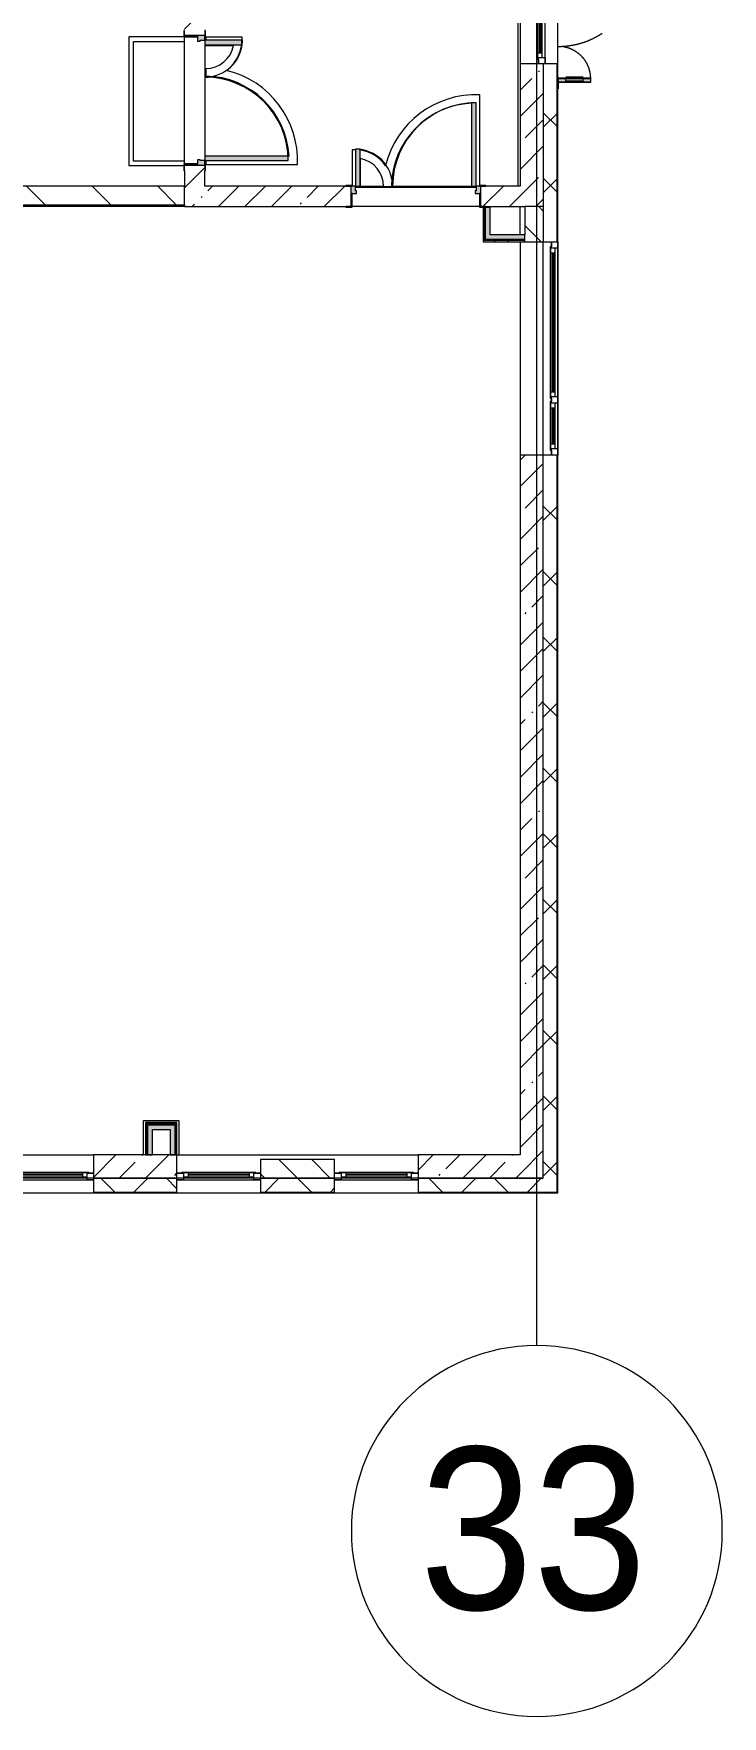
# Model space of a CAD drawing. Header units: millimetres. Extents: x -2911 to 185427, y -8553 to 29000.
# Drawn here: x 178002 to 185427, y -5906 to 12246 of the extents above; entities that cross this region are included whole.
import ezdxf

# ---------------------------------------------------------------- set-up
doc = ezdxf.new("R2010")
doc.units = ezdxf.units.MM
doc.linetypes.add('200_ШТРИХ__ш1_п0_6_', pattern=[800, 500, -300])
doc.linetypes.add('Осевая', pattern=[3175, 635, -476.25, 1587.5, -476.25])
for name, color, linetype, lineweight in [('A-DETL-MBND-1', 7, '200_ШТРИХ__ш1_п0_6_', 9), ('A-GLAZ-2', 7, 'Continuous', 5), ('A-WALL', 7, 'Continuous', 9), ('A-WALL-3', 7, 'Continuous', 5), ('I-WALL-3', 7, 'Continuous', 5), ('S-COLS-2', 7, 'Continuous', 5), ('Оси', 7, 'Continuous', 9), ('Оси-1', 7, 'Continuous', 20), ('Оси-2', 7, 'Осевая', 9)]:
    doc.layers.add(name, color=color, linetype=linetype, lineweight=lineweight)
for name, color, linetype, lineweight, true_color in [('A-DOOR-2', 7, 'Continuous', 5, 0xaaaaaa), ('A-DOOR-3', 7, 'Continuous', 5, 0xe2e2e2), ('A-DOOR-FRAM-2', 7, 'Continuous', 5, 0xe2e2e2), ('A-DOOR-FRAM-3', 7, 'Continuous', 5, 0xaaaaaa), ('A-FLOR-2', 7, 'Continuous', 5, 0xaaaaaa), ('I-WALL-2', 7, 'Continuous', 9, 0xe7e7e7)]:
    doc.layers.add(name, color=color, linetype=linetype, lineweight=lineweight, true_color=true_color)
doc.styles.add('Arial_1', font='arial.ttf', dxfattribs={"width": 0.9, "height": 1750})
pattern_1 = [(135, (58417.4, 0), (-176.7767, -176.7767), [])]
pattern_2 = [(45, (58417.4, 0), (-353.5534, 353.5534), []), (135, (58417.4, 0), (-353.5534, -353.5534), [])]
pattern_3 = [(45, (58417.4, 0), (-285.1231, 285.1231), []), (45, (58702.5, 0), (-285.1231, 285.1231), [504.031, -100.806, 16.764, -84.042])]
pattern_4 = [(45, (58417.4, 0), (-530.33, 530.33), []), (135, (58417.4, 0), (-530.33, -530.33), [])]

# ---------------------------------------------------------------- blocks, each defined once
blk = doc.blocks.new('110_Дверь_СКБ_2Ст - Д-5_п_ Из игровой в коридор-32679362-2_9_1_птичка')
at = {"layer": 'A-DOOR-3'}
for points in [[(612.5, 110), (662.5, 110), (662.5, 1010), (612.5, 1010), (612.5, 152.6)], [(-587.5, 110), (-587.5, 510), (-637.5, 510), (-637.5, 110)], [(712.5, -110), (712.5, 30), (697.5, 30), (697.5, -110)]]:
    blk.add_hatch(color=256, dxfattribs=at).paths.add_polyline_path(points)
h = blk.add_hatch(color=256, dxfattribs=at)
h.paths.add_polyline_path([(652.5, 30), (712.5, 30), (712.5, 110), (662.5, 110), (662.5, 60), (652.5, 60)])
h.paths.add_polyline_path([(-687.5, 30), (-627.5, 30), (-627.5, 60), (-637.5, 60), (-637.5, 110), (-687.5, 110)])
at = {"layer": 'A-DOOR-FRAM-2'}
for points in [[(-672.5, 110), (-672.5, 118), (-742.5, 118), (-742.5, 110)], [(-672.5, -110), (-672.5, 30), (-687.5, 30), (-687.5, -110)], [(767.5, 110), (767.5, 118), (697.5, 118), (697.5, 110)], [(-672.5, -118), (-672.5, -110), (-742.5, -110), (-742.5, -118)], [(767.5, -118), (767.5, -110), (697.5, -110), (697.5, -118)]]:
    blk.add_hatch(color=256, dxfattribs=at).paths.add_polyline_path(points)
at = {"layer": 'A-DOOR-2'}
for p, q in [((662.5, 1010), (612.5, 1010)), ((612.5, 1010), (612.5, 110)), ((662.5, 110), (662.5, 1010)), ((-637.5, 510), (-637.5, 110)), ((-587.5, 510), (-637.5, 510)), ((-587.5, 110), (-587.5, 510)), ((-637.5, 110), (-587.5, 110)), ((612.5, 110), (662.5, 110))]:
    blk.add_line(p, q, dxfattribs=at)
for centre, radius, start, end in [((662.5, 110), 900, 90, 180), ((-637.5, 110), 400, 360, 90)]:
    blk.add_arc(centre, radius, start, end, dxfattribs=at)
at = {"layer": 'A-DOOR-FRAM-3'}
for p, q in [((-672.5, 118), (-742.5, 118)), ((-742.5, 118), (-742.5, 110)), ((-742.5, 110), (-672.5, 110)), ((-637.5, 110), (-687.5, 110)), ((-687.5, 110), (-687.5, 30)), ((-687.5, 30), (-627.5, 30)), ((-672.5, 30), (-687.5, 30)), ((-687.5, 30), (-687.5, -110)), ((-672.5, 110), (-672.5, 118)), ((-672.5, -110), (-672.5, 30)), ((-637.5, 60), (-637.5, 110)), ((-627.5, 60), (-637.5, 60)), ((-627.5, 30), (-627.5, 60)), ((662.5, 60), (652.5, 60)), ((652.5, 60), (652.5, 30)), ((652.5, 30), (712.5, 30)), ((662.5, 110), (662.5, 60)), ((712.5, 110), (662.5, 110)), ((767.5, 118), (697.5, 118)), ((697.5, 118), (697.5, 110)), ((697.5, 110), (767.5, 110)), ((712.5, 30), (697.5, 30)), ((697.5, 30), (697.5, -110)), ((712.5, 30), (712.5, 110)), ((712.5, -110), (712.5, 30)), ((767.5, 110), (767.5, 118)), ((-672.5, -110), (-742.5, -110)), ((-742.5, -110), (-742.5, -118)), ((-742.5, -118), (-672.5, -118)), ((-687.5, -110), (-672.5, -110)), ((-672.5, -118), (-672.5, -110)), ((697.5, -110), (712.5, -110)), ((767.5, -110), (697.5, -110)), ((697.5, -110), (697.5, -118)), ((697.5, -118), (767.5, -118)), ((767.5, -118), (767.5, -110))]:
    blk.add_line(p, q, dxfattribs=at)
blk = doc.blocks.new('120_Окно_СКБ_1Ст - 120_Окно_СКБ_1Ст 900х2500_h_ с форточкой-22876038-2_9_1_птичка')
at = {"layer": 'A-GLAZ-2'}
for p, q in [((-450, -127), (-450, -57)), ((-450, -57), (-380, -57)), ((450, -57), (-450, -57)), ((-380, -127), (-450, -127)), ((-450, -127), (-400, -127)), ((-380, -127), (-400, -127)), ((-400, -127), (-400, -137)), ((-400, -137), (400, -137)), ((400, -137), (-400, -137)), ((-380, -57), (-380, -127)), ((380, -87), (-380, -87)), ((-380, -87), (-380, -127)), ((-330, -137), (-330, -87)), ((-330, -107), (330, -107)), ((330, -117), (-330, -117)), ((330, -137), (330, -87)), ((380, -127), (380, -57)), ((380, -57), (450, -57)), ((380, -127), (380, -87)), ((450, -127), (380, -127)), ((400, -127), (380, -127)), ((400, -127), (450, -127)), ((400, -137), (400, -127)), ((450, -57), (450, -127))]:
    blk.add_line(p, q, dxfattribs=at)
blk = doc.blocks.new('110_Дверь_СКБ_2Ст - Д-1_л_Лестничная клетка EIS60 2-32142534-2_9_1_птичка')
at = {"layer": 'A-DOOR-3'}
for points in [[(662, 110), (662, 1010), (612, 1010), (612, 110)], [(-588, 510), (-638, 510), (-638, 110), (-588, 110), (-588, 433)], [(712, 30), (697, 30), (697, -110), (712, -110), (712, -31)]]:
    blk.add_hatch(color=256, dxfattribs=at).paths.add_polyline_path(points)
h = blk.add_hatch(color=256, dxfattribs=at)
h.paths.add_polyline_path([(712, 110), (662, 110), (662, 60), (652, 60), (652, 30), (712, 30)])
h.paths.add_polyline_path([(-628, 30), (-628, 60), (-638, 60), (-638, 110), (-688, 110), (-688, 30)])
at = {"layer": 'A-DOOR-FRAM-2'}
for points in [[(-673, 110), (-673, 118), (-743, 118), (-743, 110)], [(-673, 30), (-688, 30), (-688, -110), (-673, -110), (-673, -31)], [(767, 110), (767, 118), (697, 118), (697, 110)], [(-673, -110), (-743, -110), (-743, -118), (-673, -118)], [(767, -118), (767, -110), (697, -110), (697, -118)]]:
    blk.add_hatch(color=256, dxfattribs=at).paths.add_polyline_path(points)
at = {"layer": 'A-DOOR-2'}
for p, q in [((662, 1010), (612, 1010)), ((612, 1010), (612, 110)), ((662, 110), (662, 1010)), ((-638, 510), (-638, 110)), ((-588, 510), (-638, 510)), ((-588, 110), (-588, 510)), ((-638, 110), (-588, 110)), ((612, 110), (662, 110))]:
    blk.add_line(p, q, dxfattribs=at)
for centre, radius, start, end in [((662, 110), 900, 90, 180), ((-638, 110), 400, 360, 90)]:
    blk.add_arc(centre, radius, start, end, dxfattribs=at)
at = {"layer": 'A-DOOR-FRAM-3'}
for p, q in [((-673, 118), (-743, 118)), ((-743, 118), (-743, 110)), ((-743, 110), (-673, 110)), ((-638, 110), (-688, 110)), ((-688, 110), (-688, 30)), ((-688, 30), (-628, 30)), ((-673, 30), (-688, 30)), ((-688, 30), (-688, -110)), ((-673, 110), (-673, 118)), ((-673, -110), (-673, 30)), ((-638, 60), (-638, 110)), ((-628, 60), (-638, 60)), ((-628, 30), (-628, 60)), ((662, 60), (652, 60)), ((652, 60), (652, 30)), ((652, 30), (712, 30)), ((662, 110), (662, 60)), ((712, 110), (662, 110)), ((767, 118), (697, 118)), ((697, 118), (697, 110)), ((697, 110), (767, 110)), ((712, 30), (697, 30)), ((697, 30), (697, -110)), ((712, 30), (712, 110)), ((712, -110), (712, 30)), ((767, 110), (767, 118)), ((-673, -110), (-743, -110)), ((-743, -110), (-743, -118)), ((-743, -118), (-673, -118)), ((-688, -110), (-673, -110)), ((-673, -118), (-673, -110)), ((697, -110), (712, -110)), ((767, -110), (697, -110)), ((697, -110), (697, -118)), ((697, -118), (767, -118)), ((767, -118), (767, -110))]:
    blk.add_line(p, q, dxfattribs=at)
blk = doc.blocks.new('120_Окно_СКБ_1Ст - 120_Окно_СКБ_1Ст 1200х2500_h_ с форточкой2-24160662-2_9_1_птичка')
at = {"layer": 'A-GLAZ-2'}
for p, q in [((-600, -127), (-600, -57)), ((-600, -57), (-530, -57)), ((600, -57), (-600, -57)), ((-530, -127), (-600, -127)), ((-600, -127), (-550, -127)), ((-530, -127), (-550, -127)), ((-550, -127), (-550, -137)), ((-550, -137), (550, -137)), ((550, -137), (-550, -137)), ((-530, -57), (-530, -127)), ((530, -87), (-530, -87)), ((-530, -87), (-530, -127)), ((-480, -137), (-480, -87)), ((-480, -107), (480, -107)), ((480, -117), (-480, -117)), ((480, -137), (480, -87)), ((530, -127), (530, -57)), ((530, -57), (600, -57)), ((530, -127), (530, -87)), ((600, -127), (530, -127)), ((550, -127), (530, -127)), ((550, -127), (600, -127)), ((550, -137), (550, -127)), ((600, -57), (600, -127))]:
    blk.add_line(p, q, dxfattribs=at)
blk = doc.blocks.new('120_Окно_СКБ_2Ст_Фрамуга сверху - 120_Окно_СКБ_2Ст_2300х2500_h_ ДОО-22877051-2_9_1_птичка')
at = {"layer": 'A-GLAZ-2'}
for p, q in [((-1150, 13), (-1150, 83)), ((-1150, 83), (-1080, 83)), ((1150, 83), (-1150, 83)), ((-1080, 13), (-1150, 13)), ((-1150, 13), (-1100, 13)), ((-1080, 13), (-1100, 13)), ((-1100, 13), (-1100, 3)), ((-1100, 3), (540, 3)), ((540, 3), (-1100, 3)), ((-1080, 83), (-1080, 13)), ((-1080, 83), (1080, 83)), ((520, 53), (-1080, 53)), ((-1080, 53), (-1080, 13)), ((-1030, 3), (-1030, 53)), ((-1030, 33), (470, 33)), ((470, 23), (-1030, 23)), ((470, 3), (470, 53)), ((520, 13), (520, 83)), ((520, 83), (590, 83)), ((520, 13), (520, 53)), ((590, 13), (520, 13)), ((540, 13), (520, 13)), ((540, 13), (570, 13)), ((540, 13), (570, 13)), ((540, 3), (540, 13)), ((590, 13), (570, 13)), ((570, 13), (570, 3)), ((570, 3), (1100, 3)), ((1100, 3), (570, 3)), ((590, 83), (590, 13)), ((1080, 53), (590, 53)), ((590, 53), (590, 13)), ((640, 3), (640, 53)), ((640, 33), (1030, 33)), ((1030, 23), (640, 23)), ((1030, 3), (1030, 53)), ((1080, 13), (1080, 83)), ((1080, 83), (1150, 83)), ((1080, 13), (1080, 53)), ((1150, 13), (1080, 13)), ((1100, 13), (1080, 13)), ((1100, 13), (1150, 13)), ((1100, 3), (1100, 13)), ((1150, 83), (1150, 13))]:
    blk.add_line(p, q, dxfattribs=at)
blk = doc.blocks.new('Дверь_Витражная_СКБ_2Ст - ВН-6-31912847-2_9_1_птичка')
at = {"layer": 'A-DETL-MBND-1'}
for points in [[(-643, -370), (-598, -370), (-598, -20), (-643, -20)], [(562, -884), (607, -884), (607, -20), (562, -20)]]:
    blk.add_hatch(color=256, dxfattribs=at).paths.add_polyline_path(points)
for p, q in [((-607, -20), (-715, -20)), ((-715, -20), (-607, -20)), ((-598, -20), (-643, -20)), ((-643, -370), (-643, -20)), ((-598, -20), (-643, -20)), ((-643, -20), (-643, -370)), ((-643, -100), (-598, -100)), ((-633, -290), (-633, -100)), ((-607, -370), (-607, -20)), ((-598, -370), (-598, -20)), ((-598, -370), (-598, -20)), ((-589, -290), (-589, -100)), ((553, -804), (553, -100)), ((562, -20), (607, -20)), ((562, -884), (562, -20)), ((562, -20), (562, -884)), ((607, -20), (562, -20)), ((607, -100), (562, -100)), ((597, -804), (597, -100)), ((607, -884), (607, -20)), ((607, -884), (607, -20)), ((607, -20), (715, -20)), ((607, -20), (715, -20)), ((607, -884), (607, -20)), ((-643, -290), (-598, -290)), ((-643, -370), (-598, -370)), ((-643, -370), (-598, -370)), ((607, -804), (562, -804)), ((607, -884), (562, -884)), ((562, -884), (607, -884))]:
    blk.add_line(p, q, dxfattribs=at)
for centre, radius, start, end in [((-607, -20), 350, 270, 0), ((607, -20), 864, 180, 270)]:
    blk.add_arc(centre, radius, start, end, dxfattribs=at)
blk = doc.blocks.new('Ось сетки - D8-29747960-2_9_1_птичка')
at = {"layer": 'Оси-1'}
for start, end in [(360, 180), (180, 360)]:
    blk.add_arc((0, 0), 4, start, end, dxfattribs=at)

msp = doc.modelspace()

# ---------------------------------------------------------------- hatches: boundary and pattern name
at = {"layer": 'A-WALL-3'}
h = msp.add_hatch(dxfattribs=at)
h.set_pattern_fill('FP_120', color=256, style=0, pattern_type=2)
h.set_pattern_definition(pattern_2)
h.paths.add_polyline_path([(183497.4, -250), (183647.4, -250), (183647.4, 7700), (183497.4, 7700), (183497.4, -100)])
h.paths.add_polyline_path([(183647.4, 10000), (183647.4, 11920), (183497.4, 11920), (183497.4, 10000)])
h.paths.add_polyline_path([(183647.4, 13120), (183647.4, 21400), (183497.4, 21400), (183497.4, 13120)])
h = msp.add_hatch(dxfattribs=at)
h.set_pattern_fill('FP_130', color=256, style=0, pattern_type=2)
h.set_pattern_definition(pattern_1)
h.paths.add_polyline_path([(183416.9, 10000), (183497.4, 10000), (183497.4, 10380), (183297.4, 10380), (183297.4, 10000)])
h = msp.add_hatch(dxfattribs=at)
h.set_pattern_fill('FP_130', color=256, style=0, pattern_type=2)
h.set_pattern_definition(pattern_1)
h.paths.add_polyline_path([(180447.4, -100), (181247.4, -100), (181247.4, 100), (180447.4, 100)])
h.paths.add_polyline_path([(168576.6, -100), (168647.4, -100), (168647.4, 100), (167347.4, 100), (167347.4, -100), (168112.8, -100)])
h.paths.add_polyline_path([(177388, -100), (177747.4, -100), (177747.4, 100), (177247.4, 100), (177247.4, -100)])
h.paths.add_polyline_path([(172097.4, -100), (172097.4, 100), (171847.4, 100), (171847.4, -100)])
h.paths.add_polyline_path([(172997.4, -100), (174047.4, -100), (174047.4, 100), (172997.4, 100)])
h.paths.add_polyline_path([(153197.4, -100), (153197.4, 100), (152947.4, 100), (152947.4, -100)])
h.paths.add_polyline_path([(154200, -100), (157447.4, -100), (157446.3, 100), (154097.4, 100), (154097.4, -100)])
h.paths.add_polyline_path([(161047.4, -100), (161297.4, -100), (161297.4, 100), (161047.4, 100)])
h.paths.add_polyline_path([(163011.5, -100), (163247.4, -100), (163247.4, 100), (162197.4, 100), (162197.4, -100)])
h.paths.add_polyline_path([(159247.4, -100), (160147.4, -100), (160147.4, 100), (159247.4, 100)])
h.paths.add_polyline_path([(150953.7, -100), (151147.4, -100), (151147.4, 100), (150347.4, 100), (150347.4, -100), (150513.2, -100)])
h = msp.add_hatch(dxfattribs=at)
h.set_pattern_fill('FP_120', color=256, style=0, pattern_type=2)
h.set_pattern_definition(pattern_2)
h.paths.add_polyline_path([(180634.3, -250), (181247.4, -250), (181247.4, -100), (180447.4, -100), (180447.4, -250)])
h.paths.add_polyline_path([(178779.3, -250), (179547.4, -250), (179547.4, -100), (178647.4, -100), (178647.4, -250)])
h.paths.add_polyline_path([(183416.9, -250), (183497.4, -250), (183497.4, -100), (182147.4, -100), (182147.4, -250), (182489.4, -250)])
h.paths.add_polyline_path([(170947.4, -250), (172097.4, -250), (172097.4, -100), (170947.4, -100)])
h.paths.add_polyline_path([(165794, -250), (166447.4, -250), (166447.4, -100), (165547.4, -100), (165547.4, -250)])
h.paths.add_polyline_path([(167347.4, -250), (168647.4, -250), (168647.4, -100), (167347.4, -100)])
h.paths.add_polyline_path([(172997.4, -250), (174047.4, -250), (174047.4, -100), (172997.4, -100)])
h.paths.add_polyline_path([(177747.4, -250), (177747.4, -100), (176347.4, -100), (176347.4, -250), (177388, -250)])
h.paths.add_polyline_path([(160228.9, -250), (161297.4, -250), (161297.4, -100), (159247.4, -100), (159247.4, -250), (160147.4, -250)])
h.paths.add_polyline_path([(162197.4, -250), (163247.4, -250), (163247.4, -100), (162197.4, -100)])
h.paths.add_polyline_path([(157447.4, -250), (158347.4, -250), (158347.4, -100), (154097.4, -100), (154097.4, -250), (157446.3, -250)])
h.paths.add_polyline_path([(152047.4, -250), (153197.4, -250), (153197.4, -100), (152047.4, -100)])
h.paths.add_polyline_path([(147627.4, -250), (149447.4, -250), (149447.4, -100), (147627.4, -100)])
h.paths.add_polyline_path([(150489.9, -250), (151147.4, -250), (151147.4, -100), (150347.4, -100), (150347.4, -250)])
at = {"layer": 'I-WALL-2'}
for points in [[(182922.4, 10025), (182922.4, 10370), (182872.4, 10370), (182872.4, 10025)], [(182922.4, 10025), (183297.4, 10025), (183297.4, 10075), (182922.4, 10075), (182922.4, 10064.1)], [(179472.4, 425), (179472.4, 475), (179232.4, 475), (179232.4, 425), (179282.4, 425)], [(179282.4, 150), (179282.4, 425), (179232.4, 425), (179232.4, 150), (179243.1, 150)], [(179472.4, 150), (179522.4, 150), (179522.4, 475), (179472.4, 475), (179472.4, 230.5)]]:
    msp.add_hatch(color=256, dxfattribs=at).paths.add_polyline_path(points)
at = {"layer": 'I-WALL-3'}
h = msp.add_hatch(dxfattribs=at)
h.set_pattern_fill('FP_128', color=256, style=0, pattern_type=2)
h.set_pattern_definition(pattern_3)
h.paths.add_polyline_path([(183416.9, 10600), (183497.4, 10600), (183497.4, 11920), (183247.4, 11920), (183247.4, 10600)])
h.paths.add_polyline_path([(183497.4, 13120), (183497.4, 21400), (183247.4, 21400), (183247.4, 13120), (183416.9, 13120)])
h = msp.add_hatch(dxfattribs=at)
h.set_pattern_fill('FP_128', color=256, style=0, pattern_type=2)
h.set_pattern_definition(pattern_3)
h.paths.add_polyline_path([(179706.8, 10600), (179847.4, 10600), (179847.4, 10825), (179627.4, 10825), (179627.4, 10600)])
h.paths.add_polyline_path([(179706.8, 12225), (179847.4, 12225), (179847.4, 13400), (179627.4, 13400), (179627.4, 12225)])
h.paths.add_polyline_path([(179640.6, 13900), (179847.4, 13900), (179847.4, 18600), (179627.4, 18600), (179627.4, 13900)])
h = msp.add_hatch(dxfattribs=at)
h.set_pattern_fill('FP_131', color=256, style=0, pattern_type=2)
h.set_pattern_definition([(135, (58417.4, 0), (-353.5534, -353.5534), [])])
h.paths.add_polyline_path([(177747.4, 10400), (179627.4, 10400), (179627.4, 10600), (177747.4, 10600)])
h.paths.add_polyline_path([(165794, 10400), (166122.4, 10400), (166122.4, 10600), (165767.4, 10600), (165767.4, 10400)])
h.paths.add_polyline_path([(169967.9, 10400), (170347.4, 10400), (170347.4, 10600), (169597.4, 10600), (169597.4, 10400), (169627.4, 10400)])
h.paths.add_polyline_path([(167522.4, 10400), (168647.4, 10400), (168647.4, 10600), (167522.4, 10600), (167522.4, 10520)])
h = msp.add_hatch(dxfattribs=at)
h.set_pattern_fill('FP_128', color=256, style=0, pattern_type=2)
h.set_pattern_definition(pattern_3)
h.paths.add_polyline_path([(179627.4, 10380), (181422.4, 10380), (181422.4, 10600), (179627.4, 10600), (179627.4, 10400)])
h.paths.add_polyline_path([(183497.4, 10380), (183497.4, 10600), (182822.4, 10600), (182822.4, 10380), (183416.9, 10380)])
h = msp.add_hatch(dxfattribs=at)
h.set_pattern_fill('FP_224', color=256, style=0, pattern_type=2)
h.set_pattern_definition(pattern_4)
h.paths.add_polyline_path([(182859.9, 10000), (182859.9, 10370), (182847.4, 10370), (182847.4, 10000)])
h = msp.add_hatch(dxfattribs=at)
h.set_pattern_fill('FP_224', color=256, style=0, pattern_type=2)
h.set_pattern_definition(pattern_4)
h.paths.add_polyline_path([(182872.4, 10012.5), (182872.4, 10370), (182859.9, 10370), (182859.9, 10012.5)])
h = msp.add_hatch(dxfattribs=at)
h.set_pattern_fill('FP_224', color=256, style=0, pattern_type=2)
h.set_pattern_definition(pattern_4)
h.paths.add_polyline_path([(182859.9, 10000), (183297.4, 10000), (183297.4, 10012.5), (182859.9, 10012.5)])
h = msp.add_hatch(dxfattribs=at)
h.set_pattern_fill('FP_224', color=256, style=0, pattern_type=2)
h.set_pattern_definition(pattern_4)
h.paths.add_polyline_path([(183297.4, 10012.5), (183297.4, 10025), (182872.4, 10025), (182872.4, 10012.5), (182922.4, 10012.5)])
h = msp.add_hatch(dxfattribs=at)
h.set_pattern_fill('FP_128', color=256, style=0, pattern_type=2)
h.set_pattern_definition(pattern_3)
h.paths.add_polyline_path([(183247.4, -100), (183497.4, -100), (183497.4, 7700), (183247.4, 7700), (183247.4, 150)])
h = msp.add_hatch(dxfattribs=at)
h.set_pattern_fill('FP_224', color=256, style=0, pattern_type=2)
h.set_pattern_definition(pattern_4)
h.paths.add_polyline_path([(179522.4, 150), (179534.9, 150), (179534.9, 487.5), (179522.4, 487.5), (179522.4, 230.5)])
h = msp.add_hatch(dxfattribs=at)
h.set_pattern_fill('FP_224', color=256, style=0, pattern_type=2)
h.set_pattern_definition(pattern_4)
h.paths.add_polyline_path([(179534.9, 150), (179547.4, 150), (179547.4, 500), (179534.9, 500), (179534.9, 230.5)])
h = msp.add_hatch(dxfattribs=at)
h.set_pattern_fill('FP_128', color=256, style=0, pattern_type=2)
h.set_pattern_definition(pattern_3)
h.paths.add_polyline_path([(183247.4, -100), (183247.4, 150), (182147.4, 150), (182147.4, -100), (182489.4, -100)])
at = {"layer": 'S-COLS-2'}
h = msp.add_hatch(dxfattribs=at)
h.set_pattern_fill('FP_128', color=256, style=0, pattern_type=2)
h.set_pattern_definition(pattern_3)
h.paths.add_polyline_path([(178647.4, -100), (179547.4, -100), (179547.4, 150), (178647.4, 150)])

# ---------------------------------------------------------------- linework, layer by layer
at = {"layer": 'A-FLOR-2'}
for p, q in [((183226.4, 10600), (183226.4, 13450)), ((179027.4, 12211.1), (179027.4, 10821.8)), ((179619.4, 12211.1), (179027.4, 12211.1)), ((179627.4, 12161.1), (179627.4, 12210)), ((180251.3, 12208.3), (179857.7, 12208.3)), ((179857.7, 12208.3), (179857.7, 12175)), ((179077.4, 10871.8), (179077.4, 12161.1)), ((179077.4, 12161.1), (179627.4, 12161.1)), ((179857.7, 12125), (179857.7, 12118.3)), ((179857.7, 12118.3), (180157.4, 12118.3)), ((179857.7, 11869.8), (179857.7, 11786.7)), ((182721.2, 11495.1), (182721.2, 10597.4)), ((182811.2, 10608), (182811.2, 11585.5)), ((180755.4, 10924.2), (180747.4, 10924.2)), ((181437.1, 10990.9), (181437.1, 10608)), ((181527.1, 10597.4), (181527.1, 10897.1)), ((179027.4, 10821.8), (179619.4, 10821.8)), ((179627.4, 10871.8), (179077.4, 10871.8)), ((179627.4, 10840), (179627.4, 10871.8)), ((179857.7, 10875), (179857.7, 10834.2)), ((179857.7, 10834.2), (180845.8, 10834.2)), ((181472.4, 10597.4), (181527.1, 10597.4)), ((181472.4, 10590), (182772.4, 10590)), ((181775.7, 10597.4), (181858.8, 10597.4)), ((182721.2, 10597.4), (182772.4, 10597.4)), ((179627.4, 10380), (177747.4, 10380)), ((179186.4, 150), (179186.4, 521)), ((179186.4, 521), (179566.4, 521)), ((179566.4, 521), (179566.4, 150))]:
    msp.add_line(p, q, dxfattribs=at)
for centre, radius, start, end in [((179857.7, 12174.8), 395, 304.42231, 4.87345), ((179857.7, 12174.8), 305, 270, 349.33549), ((179846.7, 10876.8), 1000, 357.56236, 76.45029), ((179846.7, 10876.8), 910, 2.99005, 89.3074), ((182768.7, 10586.4), 1000, 87.56236, 166.45029), ((182768.7, 10586.4), 910, 92.99005, 179.3074), ((181470.7, 10597.4), 395, 89.75521, 94.87345), ((181470.7, 10597.4), 395, 34.42231, 82.4559), ((181470.7, 10597.4), 305, 360, 79.33549)]:
    msp.add_arc(centre, radius, start, end, dxfattribs=at)
at = {"layer": 'A-WALL'}
for p, q in [((183497.4, 11920), (183497.4, 10600)), ((183647.4, 10000), (183647.4, 11920)), ((183650.4, 10000), (183650.4, 11920)), ((179627.4, 10400), (179627.4, 10600)), ((182859.9, 10012.5), (182859.9, 10370)), ((182872.4, 10025), (182872.4, 10370)), ((183497.4, 10380), (183297.4, 10380)), ((183497.4, 10380), (183497.4, 10000)), ((183297.4, 10012.5), (182859.9, 10012.5)), ((183297.4, 10025), (182872.4, 10025)), ((183647.4, -250), (183647.4, 7700)), ((183650.4, -253), (183650.4, 7700)), ((179219.9, 487.5), (179534.9, 487.5)), ((179219.9, 150), (179219.9, 487.5)), ((179232.4, 475), (179522.4, 475)), ((179232.4, 150), (179232.4, 475)), ((179522.4, 475), (179522.4, 150)), ((179534.9, 487.5), (179534.9, 150)), ((180447.4, -100), (181247.4, -100)), ((181247.4, -100), (180447.4, -100)), ((178647.4, -250), (179547.4, -250)), ((178647.4, -253), (179547.4, -253)), ((180447.4, -250), (181247.4, -250)), ((180447.4, -253), (181247.4, -253)), ((182147.4, -250), (183647.4, -250)), ((182147.4, -253), (183650.4, -253))]:
    msp.add_line(p, q, dxfattribs=at)
at = {"layer": 'A-WALL-3'}
for p, q in [((183655.4, -258), (183655.4, 21558)), ((183655.4, 11920), (183497.4, 11920)), ((183497.4, 10600), (183497.4, 10380)), ((183297.4, 10380), (183297.4, 10075)), ((183297.4, 10000), (183655.4, 10000)), ((183655.4, 7700), (183497.4, 7700)), ((181247.4, 100), (180447.4, 100)), ((180447.4, 100), (180447.4, -258)), ((181247.4, -258), (181247.4, 100)), ((179547.4, -100), (178647.4, -100)), ((178647.4, -100), (178647.4, -258)), ((179547.4, -258), (179547.4, -100)), ((183497.4, -100), (182147.4, -100)), ((182147.4, -100), (182147.4, -258)), ((177747.4, -258), (183655.4, -258))]:
    msp.add_line(p, q, dxfattribs=at)
at = {"layer": 'I-WALL-3'}
for p, q in [((183247.4, 18412.5), (183247.4, 10600)), ((179627.4, 10871.8), (179627.4, 12161.1)), ((179847.4, 12125), (179847.4, 10925)), ((183497.4, 11920), (183247.4, 11920)), ((179627.4, 10770), (179627.4, 10600)), ((179847.4, 10600), (179847.4, 10770)), ((179627.4, 10600), (169627.4, 10600)), ((181367.4, 10600), (179847.4, 10600)), ((181527.1, 10600), (181775.4, 10600)), ((181859, 10600), (182721.2, 10600)), ((183247.4, 10600), (182877.4, 10600)), ((177747.4, 10400), (179627.4, 10400)), ((179627.4, 10400), (179627.4, 10380)), ((179627.4, 10380), (181367.4, 10380)), ((182807.4, 10380), (181437.4, 10380)), ((182847.4, 10370), (182847.4, 10000)), ((182922.4, 10370), (182847.4, 10370)), ((182877.4, 10380), (183297.4, 10380)), ((182922.4, 10075), (182922.4, 10370)), ((183247.4, 10075), (183247.4, 10380)), ((182847.4, 10000), (183297.4, 10000)), ((183297.4, 10075), (182922.4, 10075)), ((183247.4, 10000), (183247.4, 150)), ((183297.4, 10000), (183297.4, 10075)), ((183497.4, -100), (183497.4, 10000)), ((183497.4, 7700), (183247.4, 7700)), ((179547.4, 500), (179207.4, 500)), ((179207.4, 500), (179207.4, 150)), ((179282.4, 425), (179472.4, 425)), ((179282.4, 150), (179282.4, 425)), ((179472.4, 425), (179472.4, 150)), ((179547.4, 150), (179547.4, 500)), ((177247.4, 150), (178647.4, 150)), ((179207.4, 150), (179282.4, 150)), ((179472.4, 150), (179547.4, 150)), ((179547.4, 150), (182147.4, 150)), ((183247.4, 150), (182147.4, 150)), ((182147.4, 150), (182147.4, -100)), ((178647.4, -100), (177747.4, -100)), ((180447.4, -100), (179547.4, -100)), ((182147.4, -100), (181247.4, -100)), ((182147.4, -100), (183497.4, -100))]:
    msp.add_line(p, q, dxfattribs=at)
at = {"layer": 'S-COLS-2'}
for p, q in [((179547.4, 150), (178647.4, 150)), ((178647.4, 150), (178647.4, -100)), ((179547.4, -100), (179547.4, 150)), ((178647.4, -100), (179547.4, -100))]:
    msp.add_line(p, q, dxfattribs=at)
at = {"layer": 'Оси'}
for p, q in [((183427.4, 10029.8), (183427.4, 21915.1)), ((183427.4, -1906.3), (183427.4, 9979))]:
    msp.add_line(p, q, dxfattribs=at)
at = {"layer": 'Оси-2'}
msp.add_line((183427.4, 9979), (183427.4, 10029.8), dxfattribs=at)

# ---------------------------------------------------------------- block references
at = {"layer": 'A-DETL-MBND-1', "rotation": 89.99999999999957}
msp.add_blockref('Дверь_Витражная_СКБ_2Ст - ВН-6-31912847-2_9_1_птичка', (183638.4, 12365), dxfattribs=at)
at = {"layer": 'A-DOOR-2', "rotation": 269.9999999999999}
msp.add_blockref('110_Дверь_СКБ_2Ст - Д-1_л_Лестничная клетка EIS60 2-32142534-2_9_1_птичка', (179737.4, 11537.5), dxfattribs=at)
at = {"layer": 'A-DOOR-2'}
msp.add_blockref('110_Дверь_СКБ_2Ст - Д-5_п_ Из игровой в коридор-32679362-2_9_1_птичка', (182109.9, 10490), dxfattribs=at)
at = {"layer": 'A-GLAZ-2'}
for name, p, rotation in [('120_Окно_СКБ_1Ст - 120_Окно_СКБ_1Ст 1200х2500_h_ с форточкой2-24160662-2_9_1_птичка', (183572.4, 12520), 269.9999999999999), ('120_Окно_СКБ_2Ст_Фрамуга сверху - 120_Окно_СКБ_2Ст_2300х2500_h_ ДОО-22877051-2_9_1_птичка', (183572.4, 8850), 269.9999999999999), ('120_Окно_СКБ_1Ст - 120_Окно_СКБ_1Ст 900х2500_h_ с форточкой-22876038-2_9_1_птичка', (178197.4, -175), 180), ('120_Окно_СКБ_1Ст - 120_Окно_СКБ_1Ст 900х2500_h_ с форточкой-22876038-2_9_1_птичка', (179997.4, -175), 180), ('120_Окно_СКБ_1Ст - 120_Окно_СКБ_1Ст 900х2500_h_ с форточкой-22876038-2_9_1_птичка', (181697.4, -175), 180)]:
    msp.add_blockref(name, p, dxfattribs=dict(at, rotation=rotation))
at = {"layer": 'Оси-1', "xscale": 499.9999999999995, "yscale": 499.9999999999995, "zscale": 499.9999999999995}
msp.add_blockref('Ось сетки - D8-29747960-2_9_1_птичка', (183427.4, -3906.3), dxfattribs=at)

# ---------------------------------------------------------------- texts
at = {"layer": 'Оси', "insert": (182164.3, -3003), "char_height": 1750, "width": 3030.379, "attachment_point": 1, "style": 'Arial_1'}
msp.add_mtext('33', dxfattribs=at)

doc.saveas('drawing.dxf')
